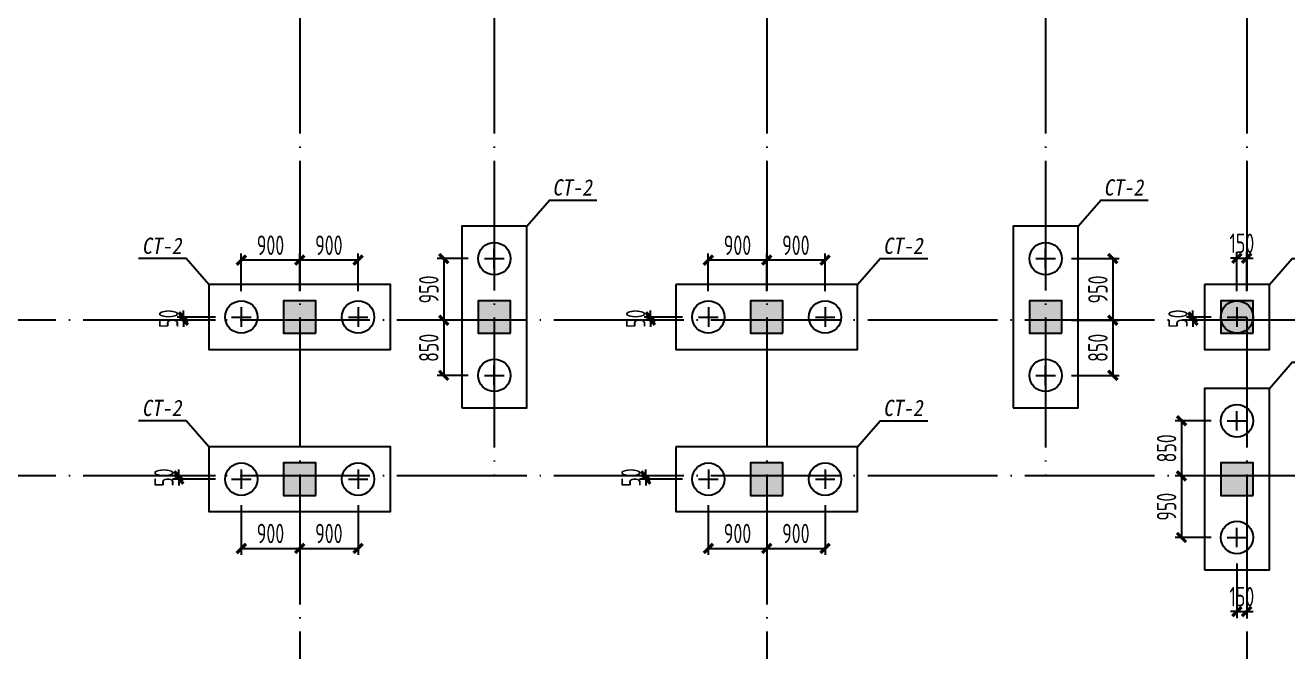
# Model space of a CAD drawing. Extents: x 9732137 to 18866768, y -962146 to 246094.
# Drawn here: x 9795564 to 9815028, y 25154 to 34814 of the extents above; entities that cross this region are included whole.
import ezdxf

# ---------------------------------------------------------------- set-up
doc = ezdxf.new("R2010")
doc.units = 0
doc.header["$LTSCALE"] = 1000
doc.linetypes.add('DOTE', pattern=[2.42, 2, -0.2, 0.02, -0.2])
doc.layers.get('0').update_dxf_attribs({"linetype": 'CONTINUOUS'})
doc.layers.get('Defpoints').update_dxf_attribs({"linetype": 'CONTINUOUS'})
for name, color, linetype in [('10', 7, 'CONTINUOUS'), ('1506', 2, 'CONTINUOUS'), ('1507', 6, 'CONTINUOUS'), ('AXIS', 1, 'DOTE'), ('COLU_HATCH', 251, 'CONTINUOUS'), ('DIM', 3, 'CONTINUOUS'), ('TEXT', 7, 'CONTINUOUS')]:
    doc.layers.add(name, color=color, linetype=linetype)
doc.layers.add('709', color=7, linetype='CONTINUOUS', lineweight=18, true_color=0xdfdfdf)
doc.styles.add('STYLE3', font='simhei.ttf', dxfattribs={"width": 0.9})
doc.styles.add('TSSD_Dimension', font='Tssdeng.shx', dxfattribs={"width": 0.7, "bigfont": 'hztxt.shx'})
doc.dimstyles.new('TSSD_100_100$0', dxfattribs={"dimtxt": 300, "dimasz": 100, "dimexe": 100, "dimexo": 250, "dimgap": 80, "dimtad": 1, "dimdec": 0, "dimzin": 0, "dimdsep": 46, "dimtxsty": 'TSSD_Dimension', "dimblk1": 'ARCHTICK', "dimblk2": 'ARCHTICK', "dimsah": 1, "dimcen": 0, "dimclrd": 3, "dimclre": 256, "dimclrt": 7, "dimadec": 1, "dimazin": 0, "dimtfac": 1, "dimtdec": 0, "dimtix": 1, "dimtmove": 2, "dimatfit": 3, "dimldrblk": 'ARCHTICK', "dimfxl": 1, "dimtolj": 1, "dimtzin": 0, "dimarcsym": 0})

# ---------------------------------------------------------------- blocks, each defined once
blk = doc.blocks.new('_ArchTick')
at = {"color": 0, "linetype": 'ByBlock', "const_width": 0.5}
blk.add_lwpolyline([(-0.71, -0.71), (0.71, 0.71)], dxfattribs=at)
blk = doc.blocks.new('*D948')
at = {"layer": 'Defpoints', "color": 0}
for p in [(9811445, 31215), (9811445, 30265), (9812331, 30265)]:
    blk.add_point(p, dxfattribs=at)
at = {"layer": 'DIM', "lineweight": -2}
for p, q in [((9811695, 31215), (9812431, 31215)), ((9811695, 30265), (9812431, 30265))]:
    blk.add_line(p, q, dxfattribs=at)
at = {"layer": 'DIM', "color": 3, "lineweight": -2}
blk.add_line((9812331, 31215), (9812331, 30265), dxfattribs=at)
at = {"layer": 'DIM', "color": 3, "lineweight": -2, "xscale": 100, "yscale": 100, "zscale": 100}
for p, rotation in [((9812331, 31215), 90), ((9812331, 30265), 270)]:
    blk.add_blockref('_ArchTick', p, dxfattribs=dict(at, rotation=rotation))
at = {"layer": 'DIM', "color": 7, "insert": (9812101, 30740), "char_height": 300, "attachment_point": 5, "rotation": 90, "style": 'TSSD_Dimension'}
blk.add_mtext('\\A1;950', dxfattribs=at)
blk = doc.blocks.new('*D949')
at = {"layer": 'Defpoints', "color": 0}
for p in [(9811445, 30265), (9811445, 29415), (9812331, 29415)]:
    blk.add_point(p, dxfattribs=at)
at = {"layer": 'DIM', "lineweight": -2}
for p, q in [((9811695, 30265), (9812431, 30265)), ((9811695, 29415), (9812431, 29415))]:
    blk.add_line(p, q, dxfattribs=at)
at = {"layer": 'DIM', "color": 3, "lineweight": -2}
blk.add_line((9812331, 30265), (9812331, 29415), dxfattribs=at)
at = {"layer": 'DIM', "color": 3, "lineweight": -2, "xscale": 100, "yscale": 100, "zscale": 100}
for p, rotation in [((9812331, 30265), 90), ((9812331, 29415), 270)]:
    blk.add_blockref('_ArchTick', p, dxfattribs=dict(at, rotation=rotation))
at = {"layer": 'DIM', "color": 7, "insert": (9812101, 29840), "char_height": 300, "attachment_point": 5, "rotation": 90, "style": 'TSSD_Dimension'}
blk.add_mtext('\\A1;850', dxfattribs=at)
blk = doc.blocks.new('*D950')
at = {"layer": 'Defpoints', "color": 0}
for p in [(9814095, 28715), (9813390, 27865), (9814095, 27865)]:
    blk.add_point(p, dxfattribs=at)
at = {"layer": 'DIM', "lineweight": -2}
for p, q in [((9813845, 28715), (9813290, 28715)), ((9813845, 27865), (9813290, 27865))]:
    blk.add_line(p, q, dxfattribs=at)
at = {"layer": 'DIM', "color": 3, "lineweight": -2}
blk.add_line((9813390, 28715), (9813390, 27865), dxfattribs=at)
at = {"layer": 'DIM', "color": 3, "lineweight": -2, "xscale": 100, "yscale": 100, "zscale": 100}
for p, rotation in [((9813390, 28715), 90), ((9813390, 27865), 270)]:
    blk.add_blockref('_ArchTick', p, dxfattribs=dict(at, rotation=rotation))
at = {"layer": 'DIM', "color": 7, "insert": (9813160, 28290), "char_height": 300, "attachment_point": 5, "rotation": 90, "style": 'TSSD_Dimension'}
blk.add_mtext('\\A1;850', dxfattribs=at)
blk = doc.blocks.new('*D951')
at = {"layer": 'Defpoints', "color": 0}
for p in [(9814095, 27865), (9813390, 26915), (9814095, 26915)]:
    blk.add_point(p, dxfattribs=at)
at = {"layer": 'DIM', "lineweight": -2}
for p, q in [((9813845, 27865), (9813290, 27865)), ((9813845, 26915), (9813290, 26915))]:
    blk.add_line(p, q, dxfattribs=at)
at = {"layer": 'DIM', "color": 3, "lineweight": -2}
blk.add_line((9813390, 27865), (9813390, 26915), dxfattribs=at)
at = {"layer": 'DIM', "color": 3, "lineweight": -2, "xscale": 100, "yscale": 100, "zscale": 100}
for p, rotation in [((9813390, 27865), 90), ((9813390, 26915), 270)]:
    blk.add_blockref('_ArchTick', p, dxfattribs=dict(at, rotation=rotation))
at = {"layer": 'DIM', "color": 7, "insert": (9813160, 27390), "char_height": 300, "attachment_point": 5, "rotation": 90, "style": 'TSSD_Dimension'}
blk.add_mtext('\\A1;950', dxfattribs=at)
blk = doc.blocks.new('*D962')
at = {"layer": 'Defpoints', "color": 0}
for p in [(9814245, 26765), (9814395, 26765), (9814395, 25774)]:
    blk.add_point(p, dxfattribs=at)
at = {"layer": 'DIM', "lineweight": -2}
for p, q in [((9814245, 26515), (9814245, 25674)), ((9814395, 26515), (9814395, 25674))]:
    blk.add_line(p, q, dxfattribs=at)
at = {"layer": 'DIM', "color": 3, "lineweight": -2}
for p, q in [((9814245, 25774), (9814145, 25774)), ((9814245, 25774), (9814395, 25774)), ((9814395, 25774), (9814495, 25774))]:
    blk.add_line(p, q, dxfattribs=at)
at = {"layer": 'DIM', "color": 3, "lineweight": -2, "xscale": 100, "yscale": 100, "zscale": 100}
blk.add_blockref('_ArchTick', (9814245, 25774), dxfattribs=at)
at = {"layer": 'DIM', "color": 3, "lineweight": -2, "xscale": 100, "yscale": 100, "zscale": 100, "rotation": 180}
blk.add_blockref('_ArchTick', (9814395, 25774), dxfattribs=at)
at = {"layer": 'DIM', "color": 7, "insert": (9814320, 26004), "char_height": 300, "attachment_point": 5, "style": 'TSSD_Dimension'}
blk.add_mtext('\\A1;150', dxfattribs=at)
blk = doc.blocks.new('*D963')
at = {"layer": 'Defpoints', "color": 0}
for p in [(9814395, 31222), (9814245, 30465), (9814395, 30465)]:
    blk.add_point(p, dxfattribs=at)
at = {"layer": 'DIM', "color": 3, "lineweight": -2}
for p, q in [((9814245, 31222), (9814145, 31222)), ((9814245, 31222), (9814395, 31222)), ((9814395, 31222), (9814495, 31222))]:
    blk.add_line(p, q, dxfattribs=at)
at = {"layer": 'DIM', "lineweight": -2}
for p, q in [((9814245, 30715), (9814245, 31322)), ((9814395, 30715), (9814395, 31322))]:
    blk.add_line(p, q, dxfattribs=at)
at = {"layer": 'DIM', "color": 3, "lineweight": -2, "xscale": 100, "yscale": 100, "zscale": 100}
blk.add_blockref('_ArchTick', (9814245, 31222), dxfattribs=at)
at = {"layer": 'DIM', "color": 3, "lineweight": -2, "xscale": 100, "yscale": 100, "zscale": 100, "rotation": 180}
blk.add_blockref('_ArchTick', (9814395, 31222), dxfattribs=at)
at = {"layer": 'DIM', "color": 7, "insert": (9814320, 31452), "char_height": 300, "attachment_point": 5, "style": 'TSSD_Dimension'}
blk.add_mtext('\\A1;150', dxfattribs=at)
blk = doc.blocks.new('*D964')
at = {"layer": 'Defpoints', "color": 0}
for p in [(9813566, 30265), (9814095, 30315), (9814095, 30265)]:
    blk.add_point(p, dxfattribs=at)
at = {"layer": 'DIM', "color": 3, "lineweight": -2}
for p, q in [((9813566, 30315), (9813566, 30415)), ((9813566, 30315), (9813566, 30265)), ((9813566, 30265), (9813566, 30165))]:
    blk.add_line(p, q, dxfattribs=at)
at = {"layer": 'DIM', "lineweight": -2}
for p, q in [((9813845, 30315), (9813466, 30315)), ((9813845, 30265), (9813466, 30265))]:
    blk.add_line(p, q, dxfattribs=at)
at = {"layer": 'DIM', "color": 3, "lineweight": -2, "xscale": 100, "yscale": 100, "zscale": 100}
for p, rotation in [((9813566, 30315), 270), ((9813566, 30265), 90)]:
    blk.add_blockref('_ArchTick', p, dxfattribs=dict(at, rotation=rotation))
at = {"layer": 'DIM', "color": 7, "insert": (9813336, 30290), "char_height": 300, "attachment_point": 5, "rotation": 90, "style": 'TSSD_Dimension'}
blk.add_mtext('\\A1;50', dxfattribs=at)
blk = doc.blocks.new('*D965')
at = {"layer": 'Defpoints', "color": 0}
for p in [(9805204, 30265), (9805945, 30315), (9805945, 30265)]:
    blk.add_point(p, dxfattribs=at)
at = {"layer": 'DIM', "color": 3, "lineweight": -2}
for p, q in [((9805204, 30315), (9805204, 30415)), ((9805204, 30315), (9805204, 30265)), ((9805204, 30265), (9805204, 30165))]:
    blk.add_line(p, q, dxfattribs=at)
at = {"layer": 'DIM', "lineweight": -2}
for p, q in [((9805695, 30315), (9805104, 30315)), ((9805695, 30265), (9805104, 30265))]:
    blk.add_line(p, q, dxfattribs=at)
at = {"layer": 'DIM', "color": 3, "lineweight": -2, "xscale": 100, "yscale": 100, "zscale": 100}
for p, rotation in [((9805204, 30315), 270), ((9805204, 30265), 90)]:
    blk.add_blockref('_ArchTick', p, dxfattribs=dict(at, rotation=rotation))
at = {"layer": 'DIM', "color": 7, "insert": (9804974, 30290), "char_height": 300, "attachment_point": 5, "rotation": 90, "style": 'TSSD_Dimension'}
blk.add_mtext('\\A1;50', dxfattribs=at)
blk = doc.blocks.new('*D966')
at = {"layer": 'Defpoints', "color": 0}
for p in [(9805132, 27865), (9805945, 27865), (9805945, 27815)]:
    blk.add_point(p, dxfattribs=at)
at = {"layer": 'DIM', "lineweight": -2}
for p, q in [((9805695, 27865), (9805032, 27865)), ((9805695, 27815), (9805032, 27815))]:
    blk.add_line(p, q, dxfattribs=at)
at = {"layer": 'DIM', "color": 3, "lineweight": -2}
for p, q in [((9805132, 27865), (9805132, 27965)), ((9805132, 27815), (9805132, 27865)), ((9805132, 27815), (9805132, 27715))]:
    blk.add_line(p, q, dxfattribs=at)
at = {"layer": 'DIM', "color": 3, "lineweight": -2, "xscale": 100, "yscale": 100, "zscale": 100}
for p, rotation in [((9805132, 27865), 270), ((9805132, 27815), 90)]:
    blk.add_blockref('_ArchTick', p, dxfattribs=dict(at, rotation=rotation))
at = {"layer": 'DIM', "color": 7, "insert": (9804902, 27840), "char_height": 300, "attachment_point": 5, "rotation": 90, "style": 'TSSD_Dimension'}
blk.add_mtext('\\A1;50', dxfattribs=at)
blk = doc.blocks.new('*D967')
at = {"layer": 'Defpoints', "color": 0}
for p in [(9798004, 30265), (9798745, 30315), (9798745, 30265)]:
    blk.add_point(p, dxfattribs=at)
at = {"layer": 'DIM', "color": 3, "lineweight": -2}
for p, q in [((9798004, 30315), (9798004, 30415)), ((9798004, 30315), (9798004, 30265)), ((9798004, 30265), (9798004, 30165))]:
    blk.add_line(p, q, dxfattribs=at)
at = {"layer": 'DIM', "lineweight": -2}
for p, q in [((9798495, 30315), (9797904, 30315)), ((9798495, 30265), (9797904, 30265))]:
    blk.add_line(p, q, dxfattribs=at)
at = {"layer": 'DIM', "color": 3, "lineweight": -2, "xscale": 100, "yscale": 100, "zscale": 100}
for p, rotation in [((9798004, 30315), 270), ((9798004, 30265), 90)]:
    blk.add_blockref('_ArchTick', p, dxfattribs=dict(at, rotation=rotation))
at = {"layer": 'DIM', "color": 7, "insert": (9797774, 30290), "char_height": 300, "attachment_point": 5, "rotation": 90, "style": 'TSSD_Dimension'}
blk.add_mtext('\\A1;50', dxfattribs=at)
blk = doc.blocks.new('*D968')
at = {"layer": 'Defpoints', "color": 0}
for p in [(9797932, 27865), (9798745, 27865), (9798745, 27815)]:
    blk.add_point(p, dxfattribs=at)
at = {"layer": 'DIM', "lineweight": -2}
for p, q in [((9798495, 27865), (9797832, 27865)), ((9798495, 27815), (9797832, 27815))]:
    blk.add_line(p, q, dxfattribs=at)
at = {"layer": 'DIM', "color": 3, "lineweight": -2}
for p, q in [((9797932, 27865), (9797932, 27965)), ((9797932, 27815), (9797932, 27865)), ((9797932, 27815), (9797932, 27715))]:
    blk.add_line(p, q, dxfattribs=at)
at = {"layer": 'DIM', "color": 3, "lineweight": -2, "xscale": 100, "yscale": 100, "zscale": 100}
for p, rotation in [((9797932, 27865), 270), ((9797932, 27815), 90)]:
    blk.add_blockref('_ArchTick', p, dxfattribs=dict(at, rotation=rotation))
at = {"layer": 'DIM', "color": 7, "insert": (9797702, 27840), "char_height": 300, "attachment_point": 5, "rotation": 90, "style": 'TSSD_Dimension'}
blk.add_mtext('\\A1;50', dxfattribs=at)
blk = doc.blocks.new('*D971')
at = {"layer": 'Defpoints', "color": 0}
for p in [(9806095, 27665), (9806995, 27665), (9806995, 26747)]:
    blk.add_point(p, dxfattribs=at)
at = {"layer": 'DIM', "lineweight": -2}
for p, q in [((9806095, 27415), (9806095, 26647)), ((9806995, 27415), (9806995, 26647))]:
    blk.add_line(p, q, dxfattribs=at)
at = {"layer": 'DIM', "color": 3, "lineweight": -2}
blk.add_line((9806095, 26747), (9806995, 26747), dxfattribs=at)
at = {"layer": 'DIM', "color": 3, "lineweight": -2, "xscale": 100, "yscale": 100, "zscale": 100, "rotation": 180}
blk.add_blockref('_ArchTick', (9806095, 26747), dxfattribs=at)
at = {"layer": 'DIM', "color": 3, "lineweight": -2, "xscale": 100, "yscale": 100, "zscale": 100}
blk.add_blockref('_ArchTick', (9806995, 26747), dxfattribs=at)
at = {"layer": 'DIM', "color": 7, "insert": (9806545, 26977), "char_height": 300, "attachment_point": 5, "style": 'TSSD_Dimension'}
blk.add_mtext('\\A1;900', dxfattribs=at)
blk = doc.blocks.new('*D972')
at = {"layer": 'Defpoints', "color": 0}
for p in [(9806995, 27665), (9807895, 27665), (9807895, 26747)]:
    blk.add_point(p, dxfattribs=at)
at = {"layer": 'DIM', "lineweight": -2}
for p, q in [((9806995, 27415), (9806995, 26647)), ((9807895, 27415), (9807895, 26647))]:
    blk.add_line(p, q, dxfattribs=at)
at = {"layer": 'DIM', "color": 3, "lineweight": -2}
blk.add_line((9806995, 26747), (9807895, 26747), dxfattribs=at)
at = {"layer": 'DIM', "color": 3, "lineweight": -2, "xscale": 100, "yscale": 100, "zscale": 100, "rotation": 180}
blk.add_blockref('_ArchTick', (9806995, 26747), dxfattribs=at)
at = {"layer": 'DIM', "color": 3, "lineweight": -2, "xscale": 100, "yscale": 100, "zscale": 100}
blk.add_blockref('_ArchTick', (9807895, 26747), dxfattribs=at)
at = {"layer": 'DIM', "color": 7, "insert": (9807445, 26977), "char_height": 300, "attachment_point": 5, "style": 'TSSD_Dimension'}
blk.add_mtext('\\A1;900', dxfattribs=at)
blk = doc.blocks.new('*D973')
at = {"layer": 'Defpoints', "color": 0}
for p in [(9806995, 31192), (9806995, 30465), (9807895, 30465)]:
    blk.add_point(p, dxfattribs=at)
at = {"layer": 'DIM', "lineweight": -2}
for p, q in [((9806995, 30715), (9806995, 31292)), ((9807895, 30715), (9807895, 31292))]:
    blk.add_line(p, q, dxfattribs=at)
at = {"layer": 'DIM', "color": 3, "lineweight": -2}
blk.add_line((9807895, 31192), (9806995, 31192), dxfattribs=at)
at = {"layer": 'DIM', "color": 3, "lineweight": -2, "xscale": 100, "yscale": 100, "zscale": 100, "rotation": 180}
blk.add_blockref('_ArchTick', (9806995, 31192), dxfattribs=at)
at = {"layer": 'DIM', "color": 3, "lineweight": -2, "xscale": 100, "yscale": 100, "zscale": 100}
blk.add_blockref('_ArchTick', (9807895, 31192), dxfattribs=at)
at = {"layer": 'DIM', "color": 7, "insert": (9807445, 31422), "char_height": 300, "attachment_point": 5, "style": 'TSSD_Dimension'}
blk.add_mtext('\\A1;900', dxfattribs=at)
blk = doc.blocks.new('*D974')
at = {"layer": 'Defpoints', "color": 0}
for p in [(9806095, 31192), (9806095, 30465), (9806995, 30465)]:
    blk.add_point(p, dxfattribs=at)
at = {"layer": 'DIM', "lineweight": -2}
for p, q in [((9806095, 30715), (9806095, 31292)), ((9806995, 30715), (9806995, 31292))]:
    blk.add_line(p, q, dxfattribs=at)
at = {"layer": 'DIM', "color": 3, "lineweight": -2}
blk.add_line((9806995, 31192), (9806095, 31192), dxfattribs=at)
at = {"layer": 'DIM', "color": 3, "lineweight": -2, "xscale": 100, "yscale": 100, "zscale": 100, "rotation": 180}
blk.add_blockref('_ArchTick', (9806095, 31192), dxfattribs=at)
at = {"layer": 'DIM', "color": 3, "lineweight": -2, "xscale": 100, "yscale": 100, "zscale": 100}
blk.add_blockref('_ArchTick', (9806995, 31192), dxfattribs=at)
at = {"layer": 'DIM', "color": 7, "insert": (9806545, 31422), "char_height": 300, "attachment_point": 5, "style": 'TSSD_Dimension'}
blk.add_mtext('\\A1;900', dxfattribs=at)
blk = doc.blocks.new('*D975')
at = {"layer": 'Defpoints', "color": 0}
for p in [(9798895, 27665), (9799795, 27665), (9799795, 26747)]:
    blk.add_point(p, dxfattribs=at)
at = {"layer": 'DIM', "lineweight": -2}
for p, q in [((9798895, 27415), (9798895, 26647)), ((9799795, 27415), (9799795, 26647))]:
    blk.add_line(p, q, dxfattribs=at)
at = {"layer": 'DIM', "color": 3, "lineweight": -2}
blk.add_line((9798895, 26747), (9799795, 26747), dxfattribs=at)
at = {"layer": 'DIM', "color": 3, "lineweight": -2, "xscale": 100, "yscale": 100, "zscale": 100, "rotation": 180}
blk.add_blockref('_ArchTick', (9798895, 26747), dxfattribs=at)
at = {"layer": 'DIM', "color": 3, "lineweight": -2, "xscale": 100, "yscale": 100, "zscale": 100}
blk.add_blockref('_ArchTick', (9799795, 26747), dxfattribs=at)
at = {"layer": 'DIM', "color": 7, "insert": (9799345, 26977), "char_height": 300, "attachment_point": 5, "style": 'TSSD_Dimension'}
blk.add_mtext('\\A1;900', dxfattribs=at)
blk = doc.blocks.new('*D976')
at = {"layer": 'Defpoints', "color": 0}
for p in [(9799795, 27665), (9800695, 27665), (9800695, 26747)]:
    blk.add_point(p, dxfattribs=at)
at = {"layer": 'DIM', "lineweight": -2}
for p, q in [((9799795, 27415), (9799795, 26647)), ((9800695, 27415), (9800695, 26647))]:
    blk.add_line(p, q, dxfattribs=at)
at = {"layer": 'DIM', "color": 3, "lineweight": -2}
blk.add_line((9799795, 26747), (9800695, 26747), dxfattribs=at)
at = {"layer": 'DIM', "color": 3, "lineweight": -2, "xscale": 100, "yscale": 100, "zscale": 100, "rotation": 180}
blk.add_blockref('_ArchTick', (9799795, 26747), dxfattribs=at)
at = {"layer": 'DIM', "color": 3, "lineweight": -2, "xscale": 100, "yscale": 100, "zscale": 100}
blk.add_blockref('_ArchTick', (9800695, 26747), dxfattribs=at)
at = {"layer": 'DIM', "color": 7, "insert": (9800245, 26977), "char_height": 300, "attachment_point": 5, "style": 'TSSD_Dimension'}
blk.add_mtext('\\A1;900', dxfattribs=at)
blk = doc.blocks.new('*D977')
at = {"layer": 'Defpoints', "color": 0}
for p in [(9799795, 31192), (9799795, 30465), (9800695, 30465)]:
    blk.add_point(p, dxfattribs=at)
at = {"layer": 'DIM', "lineweight": -2}
for p, q in [((9799795, 30715), (9799795, 31292)), ((9800695, 30715), (9800695, 31292))]:
    blk.add_line(p, q, dxfattribs=at)
at = {"layer": 'DIM', "color": 3, "lineweight": -2}
blk.add_line((9800695, 31192), (9799795, 31192), dxfattribs=at)
at = {"layer": 'DIM', "color": 3, "lineweight": -2, "xscale": 100, "yscale": 100, "zscale": 100, "rotation": 180}
blk.add_blockref('_ArchTick', (9799795, 31192), dxfattribs=at)
at = {"layer": 'DIM', "color": 3, "lineweight": -2, "xscale": 100, "yscale": 100, "zscale": 100}
blk.add_blockref('_ArchTick', (9800695, 31192), dxfattribs=at)
at = {"layer": 'DIM', "color": 7, "insert": (9800245, 31422), "char_height": 300, "attachment_point": 5, "style": 'TSSD_Dimension'}
blk.add_mtext('\\A1;900', dxfattribs=at)
blk = doc.blocks.new('*D978')
at = {"layer": 'Defpoints', "color": 0}
for p in [(9798895, 31192), (9798895, 30465), (9799795, 30465)]:
    blk.add_point(p, dxfattribs=at)
at = {"layer": 'DIM', "lineweight": -2}
for p, q in [((9798895, 30715), (9798895, 31292)), ((9799795, 30715), (9799795, 31292))]:
    blk.add_line(p, q, dxfattribs=at)
at = {"layer": 'DIM', "color": 3, "lineweight": -2}
blk.add_line((9799795, 31192), (9798895, 31192), dxfattribs=at)
at = {"layer": 'DIM', "color": 3, "lineweight": -2, "xscale": 100, "yscale": 100, "zscale": 100, "rotation": 180}
blk.add_blockref('_ArchTick', (9798895, 31192), dxfattribs=at)
at = {"layer": 'DIM', "color": 3, "lineweight": -2, "xscale": 100, "yscale": 100, "zscale": 100}
blk.add_blockref('_ArchTick', (9799795, 31192), dxfattribs=at)
at = {"layer": 'DIM', "color": 7, "insert": (9799345, 31422), "char_height": 300, "attachment_point": 5, "style": 'TSSD_Dimension'}
blk.add_mtext('\\A1;900', dxfattribs=at)
blk = doc.blocks.new('*D979')
at = {"layer": 'Defpoints', "color": 0}
for p in [(9802645, 31215), (9802016, 30265), (9802645, 30265)]:
    blk.add_point(p, dxfattribs=at)
at = {"layer": 'DIM', "lineweight": -2}
for p, q in [((9802395, 31215), (9801916, 31215)), ((9802395, 30265), (9801916, 30265))]:
    blk.add_line(p, q, dxfattribs=at)
at = {"layer": 'DIM', "color": 3, "lineweight": -2}
blk.add_line((9802016, 31215), (9802016, 30265), dxfattribs=at)
at = {"layer": 'DIM', "color": 3, "lineweight": -2, "xscale": 100, "yscale": 100, "zscale": 100}
for p, rotation in [((9802016, 31215), 90), ((9802016, 30265), 270)]:
    blk.add_blockref('_ArchTick', p, dxfattribs=dict(at, rotation=rotation))
at = {"layer": 'DIM', "color": 7, "insert": (9801786, 30740), "char_height": 300, "attachment_point": 5, "rotation": 90, "style": 'TSSD_Dimension'}
blk.add_mtext('\\A1;950', dxfattribs=at)
blk = doc.blocks.new('*D980')
at = {"layer": 'Defpoints', "color": 0}
for p in [(9802645, 30265), (9802016, 29415), (9802645, 29415)]:
    blk.add_point(p, dxfattribs=at)
at = {"layer": 'DIM', "lineweight": -2}
for p, q in [((9802395, 30265), (9801916, 30265)), ((9802395, 29415), (9801916, 29415))]:
    blk.add_line(p, q, dxfattribs=at)
at = {"layer": 'DIM', "color": 3, "lineweight": -2}
blk.add_line((9802016, 30265), (9802016, 29415), dxfattribs=at)
at = {"layer": 'DIM', "color": 3, "lineweight": -2, "xscale": 100, "yscale": 100, "zscale": 100}
for p, rotation in [((9802016, 30265), 90), ((9802016, 29415), 270)]:
    blk.add_blockref('_ArchTick', p, dxfattribs=dict(at, rotation=rotation))
at = {"layer": 'DIM', "color": 7, "insert": (9801786, 29840), "char_height": 300, "attachment_point": 5, "rotation": 90, "style": 'TSSD_Dimension'}
blk.add_mtext('\\A1;850', dxfattribs=at)

msp = doc.modelspace()

# ---------------------------------------------------------------- hatches: boundary and pattern name
at = {"layer": 'COLU_HATCH'}
for points in [[(9800045.4, 30064.9), (9800045.4, 30564.9), (9799545.4, 30564.9), (9799545.4, 30064.9)], [(9803045.4, 30064.9), (9803045.4, 30564.9), (9802545.4, 30564.9), (9802545.4, 30064.9)], [(9807245.4, 30064.9), (9807245.4, 30564.9), (9806745.4, 30564.9), (9806745.4, 30064.9)], [(9811545.4, 30064.9), (9811545.4, 30564.9), (9811045.4, 30564.9), (9811045.4, 30064.9)], [(9814495.4, 30064.9), (9814495.4, 30564.9), (9813995.4, 30564.9), (9813995.4, 30064.9)], [(9800045.4, 27564.9), (9800045.4, 28064.9), (9799545.4, 28064.9), (9799545.4, 27564.9)], [(9807245.4, 27564.9), (9807245.4, 28064.9), (9806745.4, 28064.9), (9806745.4, 27564.9)], [(9814495.4, 27564.9), (9814495.4, 28064.9), (9813995.4, 28064.9), (9813995.4, 27564.9)]]:
    msp.add_hatch(color=256, dxfattribs=at).paths.add_polyline_path(points)

# ---------------------------------------------------------------- linework, layer by layer
at = {"layer": '10', "ltscale": 1}
for points in [[(9800045.4, 30064.9), (9800045.4, 30564.9), (9799545.4, 30564.9), (9799545.4, 30064.9)], [(9803045.4, 30064.9), (9803045.4, 30564.9), (9802545.4, 30564.9), (9802545.4, 30064.9)], [(9807245.4, 30064.9), (9807245.4, 30564.9), (9806745.4, 30564.9), (9806745.4, 30064.9)], [(9811545.4, 30064.9), (9811545.4, 30564.9), (9811045.4, 30564.9), (9811045.4, 30064.9)], [(9814495.4, 30064.9), (9814495.4, 30564.9), (9813995.4, 30564.9), (9813995.4, 30064.9)], [(9800045.4, 27564.9), (9800045.4, 28064.9), (9799545.4, 28064.9), (9799545.4, 27564.9)], [(9807245.4, 27564.9), (9807245.4, 28064.9), (9806745.4, 28064.9), (9806745.4, 27564.9)], [(9814495.4, 27564.9), (9814495.4, 28064.9), (9813995.4, 28064.9), (9813995.4, 27564.9)]]:
    msp.add_lwpolyline(points, close=True, dxfattribs=at)
at = {"layer": '1506', "ltscale": 1}
for points in [[(9802295.4, 28914.9), (9803295.4, 28914.9), (9803295.4, 31714.9), (9802295.4, 31714.9)], [(9810795.4, 28914.9), (9811795.4, 28914.9), (9811795.4, 31714.9), (9810795.4, 31714.9)], [(9798395.4, 30814.9), (9798395.4, 29814.9), (9801195.4, 29814.9), (9801195.4, 30814.9)], [(9805595.4, 30814.9), (9805595.4, 29814.9), (9808395.4, 29814.9), (9808395.4, 30814.9)], [(9813745.4, 30814.9), (9813745.4, 29814.9), (9814745.4, 29814.9), (9814745.4, 30814.9)], [(9813745.4, 26414.9), (9814745.4, 26414.9), (9814745.4, 29214.9), (9813745.4, 29214.9)], [(9798395.4, 28314.9), (9798395.4, 27314.9), (9801195.4, 27314.9), (9801195.4, 28314.9)], [(9805595.4, 28314.9), (9805595.4, 27314.9), (9808395.4, 27314.9), (9808395.4, 28314.9)]]:
    msp.add_lwpolyline(points, close=True, dxfattribs=at)
at = {"layer": '1507', "ltscale": 1}
for p, q in [((9802795.4, 31064.9), (9802795.4, 31364.9)), ((9811295.4, 31064.9), (9811295.4, 31364.9)), ((9802645.4, 31214.9), (9802945.4, 31214.9)), ((9811145.4, 31214.9), (9811445.4, 31214.9)), ((9798895.4, 30464.9), (9798895.4, 30164.9)), ((9800695.4, 30464.9), (9800695.4, 30164.9)), ((9806095.4, 30464.9), (9806095.4, 30164.9)), ((9807895.4, 30464.9), (9807895.4, 30164.9)), ((9814245.4, 30464.9), (9814245.4, 30164.9)), ((9798745.4, 30314.9), (9799045.4, 30314.9)), ((9800545.4, 30314.9), (9800845.4, 30314.9)), ((9805945.4, 30314.9), (9806245.4, 30314.9)), ((9807745.4, 30314.9), (9808045.4, 30314.9)), ((9814095.4, 30314.9), (9814395.4, 30314.9)), ((9802645.4, 29414.9), (9802945.4, 29414.9)), ((9802795.4, 29264.9), (9802795.4, 29564.9)), ((9811145.4, 29414.9), (9811445.4, 29414.9)), ((9811295.4, 29264.9), (9811295.4, 29564.9)), ((9814245.4, 28564.9), (9814245.4, 28864.9)), ((9814095.4, 28714.9), (9814395.4, 28714.9)), ((9798895.4, 27964.9), (9798895.4, 27664.9)), ((9800695.4, 27964.9), (9800695.4, 27664.9)), ((9806095.4, 27964.9), (9806095.4, 27664.9)), ((9807895.4, 27964.9), (9807895.4, 27664.9)), ((9798745.4, 27814.9), (9799045.4, 27814.9)), ((9800545.4, 27814.9), (9800845.4, 27814.9)), ((9805945.4, 27814.9), (9806245.4, 27814.9)), ((9807745.4, 27814.9), (9808045.4, 27814.9)), ((9814245.4, 26764.9), (9814245.4, 27064.9)), ((9814095.4, 26914.9), (9814395.4, 26914.9))]:
    msp.add_line(p, q, dxfattribs=at)
for centre in [(9802795.4, 31214.9), (9811295.4, 31214.9), (9798895.4, 30314.9), (9800695.4, 30314.9), (9806095.4, 30314.9), (9807895.4, 30314.9), (9814245.4, 30314.9), (9802795.4, 29414.9), (9811295.4, 29414.9), (9814245.4, 28714.9), (9798895.4, 27814.9), (9800695.4, 27814.9), (9806095.4, 27814.9), (9807895.4, 27814.9), (9814245.4, 26914.9)]:
    msp.add_circle(centre, 250, dxfattribs=at)
at = {"layer": '709', "linetype": 'Continuous'}
for points in [[(9800045.4, 30064.9), (9800045.4, 30564.9), (9799545.4, 30564.9), (9799545.4, 30064.9)], [(9803045.4, 30064.9), (9803045.4, 30564.9), (9802545.4, 30564.9), (9802545.4, 30064.9)], [(9807245.4, 30064.9), (9807245.4, 30564.9), (9806745.4, 30564.9), (9806745.4, 30064.9)], [(9811545.4, 30064.9), (9811545.4, 30564.9), (9811045.4, 30564.9), (9811045.4, 30064.9)], [(9814495.4, 30064.9), (9814495.4, 30564.9), (9813995.4, 30564.9), (9813995.4, 30064.9)], [(9800045.4, 27564.9), (9800045.4, 28064.9), (9799545.4, 28064.9), (9799545.4, 27564.9)], [(9807245.4, 27564.9), (9807245.4, 28064.9), (9806745.4, 28064.9), (9806745.4, 27564.9)], [(9814495.4, 27564.9), (9814495.4, 28064.9), (9813995.4, 28064.9), (9813995.4, 27564.9)]]:
    msp.add_lwpolyline(points, close=True, dxfattribs=at)
at = {"layer": 'AXIS'}
for p, q in [((9799795.4, 37564.9, 0), (9799795.4, 20564.9, 0)), ((9802795.4, 37564.9, 0), (9802795.4, 27864.9, 0)), ((9806995.4, 37564.9, 0), (9806995.4, 20564.9, 0)), ((9811295.4, 37564.9, 0), (9811295.4, 27864.9, 0)), ((9814395.4, 37564.9, 0), (9814395.4, 20564.9, 0)), ((9815395.4, 30264.9, 0), (9791395.4, 30264.9, 0)), ((9815395.4, 27864.9, 0), (9791395.4, 27864.9, 0))]:
    msp.add_line(p, q, dxfattribs=at)
at = {"layer": 'TEXT', "color": 6}
for points in [[(9803295.4, 31714.9), (9803646, 32116.6), (9804378.8, 32116.6)], [(9811795.4, 31714.9), (9812146, 32116.6), (9812878.8, 32116.6)], [(9798395.4, 30814.9), (9798044.8, 31216.6), (9797312, 31216.6)], [(9808395.4, 30814.9), (9808746, 31216.6), (9809478.8, 31216.6)], [(9814745.4, 30814.9), (9815096, 31216.6), (9815828.8, 31216.6)], [(9814745.4, 29214.9), (9815096, 29616.6), (9815828.8, 29616.6)], [(9798395.4, 28314.9), (9798044.8, 28716.6), (9797312, 28716.6)], [(9808395.4, 28314.9), (9808746, 28716.6), (9809478.8, 28716.6)]]:
    msp.add_lwpolyline(points, dxfattribs=at)

# ---------------------------------------------------------------- texts
at = {"layer": 'TEXT', "color": 6, "style": 'STYLE3', "oblique": 10, "width": 0.9}
for p in [(9803689.4, 32188.3), (9812189.4, 32188.3), (9797361.8, 31288.3), (9808789.4, 31288.3), (9797361.8, 28788.3), (9808789.4, 28788.3)]:
    msp.add_text('CT-2', height=250, dxfattribs=at).set_placement(p)

# ---------------------------------------------------------------- dimensions: what is measured, and where the dimension line sits
at = {"layer": 'DIM'}
for base, p1, p2, picture, middle in [((9798895.4, 31192.1), (9799795.4, 30464.9), (9798895.4, 30464.9), '*D978', (9799345.4, 31422.1)), ((9799795.4, 31192.1), (9800695.4, 30464.9), (9799795.4, 30464.9), '*D977', (9800245.4, 31422.1)), ((9806095.4, 31192.1), (9806995.4, 30464.9), (9806095.4, 30464.9), '*D974', (9806545.4, 31422.1)), ((9806995.4, 31192.1), (9807895.4, 30464.9), (9806995.4, 30464.9), '*D973', (9807445.4, 31422.1)), ((9814395.4, 31221.6), (9814245.4, 30464.9), (9814395.4, 30464.9), '*D963', (9814320.4, 31451.6)), ((9799795.4, 26746.6), (9798895.4, 27664.9), (9799795.4, 27664.9), '*D975', (9799345.4, 26976.6)), ((9800695.4, 26746.6), (9799795.4, 27664.9), (9800695.4, 27664.9), '*D976', (9800245.4, 26976.6)), ((9806995.4, 26746.6), (9806095.4, 27664.9), (9806995.4, 27664.9), '*D971', (9806545.4, 26976.6)), ((9807895.4, 26746.6), (9806995.4, 27664.9), (9807895.4, 27664.9), '*D972', (9807445.4, 26976.6)), ((9814395.4, 25773.8), (9814245.4, 26764.9), (9814395.4, 26764.9), '*D962', (9814320.4, 26003.8))]:
    dim = msp.add_linear_dim(base=base, p1=p1, p2=p2, dimstyle='TSSD_100_100$0', dxfattribs=at)
    dim.commit()
    dim.dimension.update_dxf_attribs({"geometry": picture, "text_midpoint": middle})
for base, p1, p2, picture, middle in [((9802016.1, 30264.9), (9802645.4, 31214.9), (9802645.4, 30264.9), '*D979', (9801786.1, 30739.9)), ((9812331.1, 30264.9), (9811445.4, 31214.9), (9811445.4, 30264.9), '*D948', (9812101.1, 30739.9)), ((9798003.5, 30264.9), (9798745.4, 30314.9), (9798745.4, 30264.9), '*D967', (9797773.5, 30289.9)), ((9805203.5, 30264.9), (9805945.4, 30314.9), (9805945.4, 30264.9), '*D965', (9804973.5, 30289.9)), ((9813565.8, 30264.9), (9814095.4, 30314.9), (9814095.4, 30264.9), '*D964', (9813335.8, 30289.9)), ((9802016.1, 29414.9), (9802645.4, 30264.9), (9802645.4, 29414.9), '*D980', (9801786.1, 29839.9)), ((9812331.1, 29414.9), (9811445.4, 30264.9), (9811445.4, 29414.9), '*D949', (9812101.1, 29839.9)), ((9813390.4, 27864.9), (9814095.4, 28714.9), (9814095.4, 27864.9), '*D950', (9813160.4, 28289.9)), ((9797931.8, 27864.9), (9798745.4, 27814.9), (9798745.4, 27864.9), '*D968', (9797701.8, 27839.9)), ((9805131.8, 27864.9), (9805945.4, 27814.9), (9805945.4, 27864.9), '*D966', (9804901.8, 27839.9)), ((9813390.4, 26914.9), (9814095.4, 27864.9), (9814095.4, 26914.9), '*D951', (9813160.4, 27389.9))]:
    dim = msp.add_linear_dim(base=base, p1=p1, p2=p2, angle=90, dimstyle='TSSD_100_100$0', dxfattribs=at)
    dim.commit()
    dim.dimension.update_dxf_attribs({"geometry": picture, "text_midpoint": middle})

doc.saveas('drawing.dxf')
